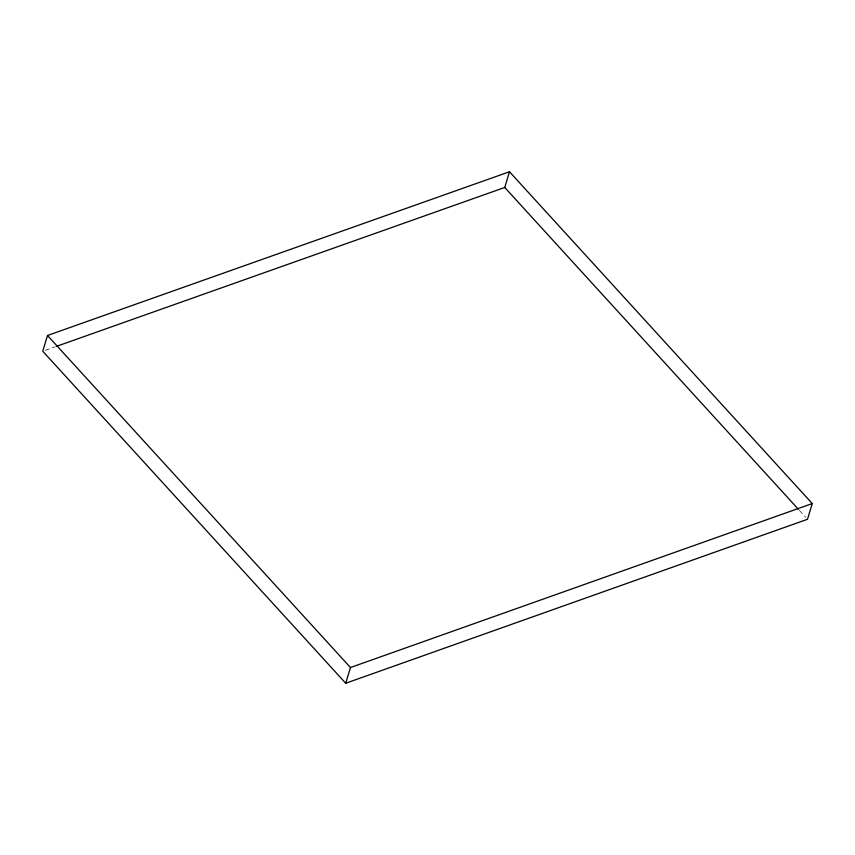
<?xml version="1.0" encoding="UTF-8"?>
<svg xmlns="http://www.w3.org/2000/svg" width="855" height="855" viewBox="0 0 855 855"><rect width="100%" height="100%" fill="white"/><g stroke="black" fill="none" stroke-linecap="round" stroke-linejoin="round"><path stroke-width="0.64" stroke-dasharray="4.28 3.21" d="M45.272 350.326L55.34 346.756M799.414 510.414L805.709 517.296"/><path stroke-width="1.28" d="M47.495 335.491L42.75 351.213L345.719 683.252L807.505 519.274L812.25 503.552L509.495 171.748L47.495 335.491L350.465 667.531L345.719 683.252M56.601 346.307L504.749 187.469L509.495 171.748M350.465 667.531L812.25 503.552M504.749 187.469L798.517 509.42"/></g></svg>
